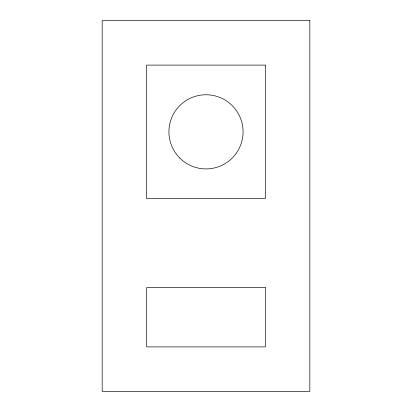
<?xml version="1.0" encoding="UTF-8"?>
<svg xmlns="http://www.w3.org/2000/svg" width="412" height="412" viewBox="0 0 412 412"><rect width="100%" height="100%" fill="white"/><g stroke="black" fill="none" stroke-linecap="round" stroke-linejoin="round"><path stroke-width="0.62" d="M309.824 20.6L102.176 20.6L102.176 391.4L309.824 391.4L309.824 20.6M265.328 65.096L146.672 65.096L146.672 198.584L265.328 198.584L265.328 65.096M265.328 287.576L146.672 287.576L146.672 346.904L265.328 346.904L265.328 287.576M179.781 158.059A37.08 37.08 0 0 0 241.818 141.434A37.08 37.08 0 0 0 196.406 96.022A37.08 37.08 0 0 0 179.781 158.059"/></g></svg>
